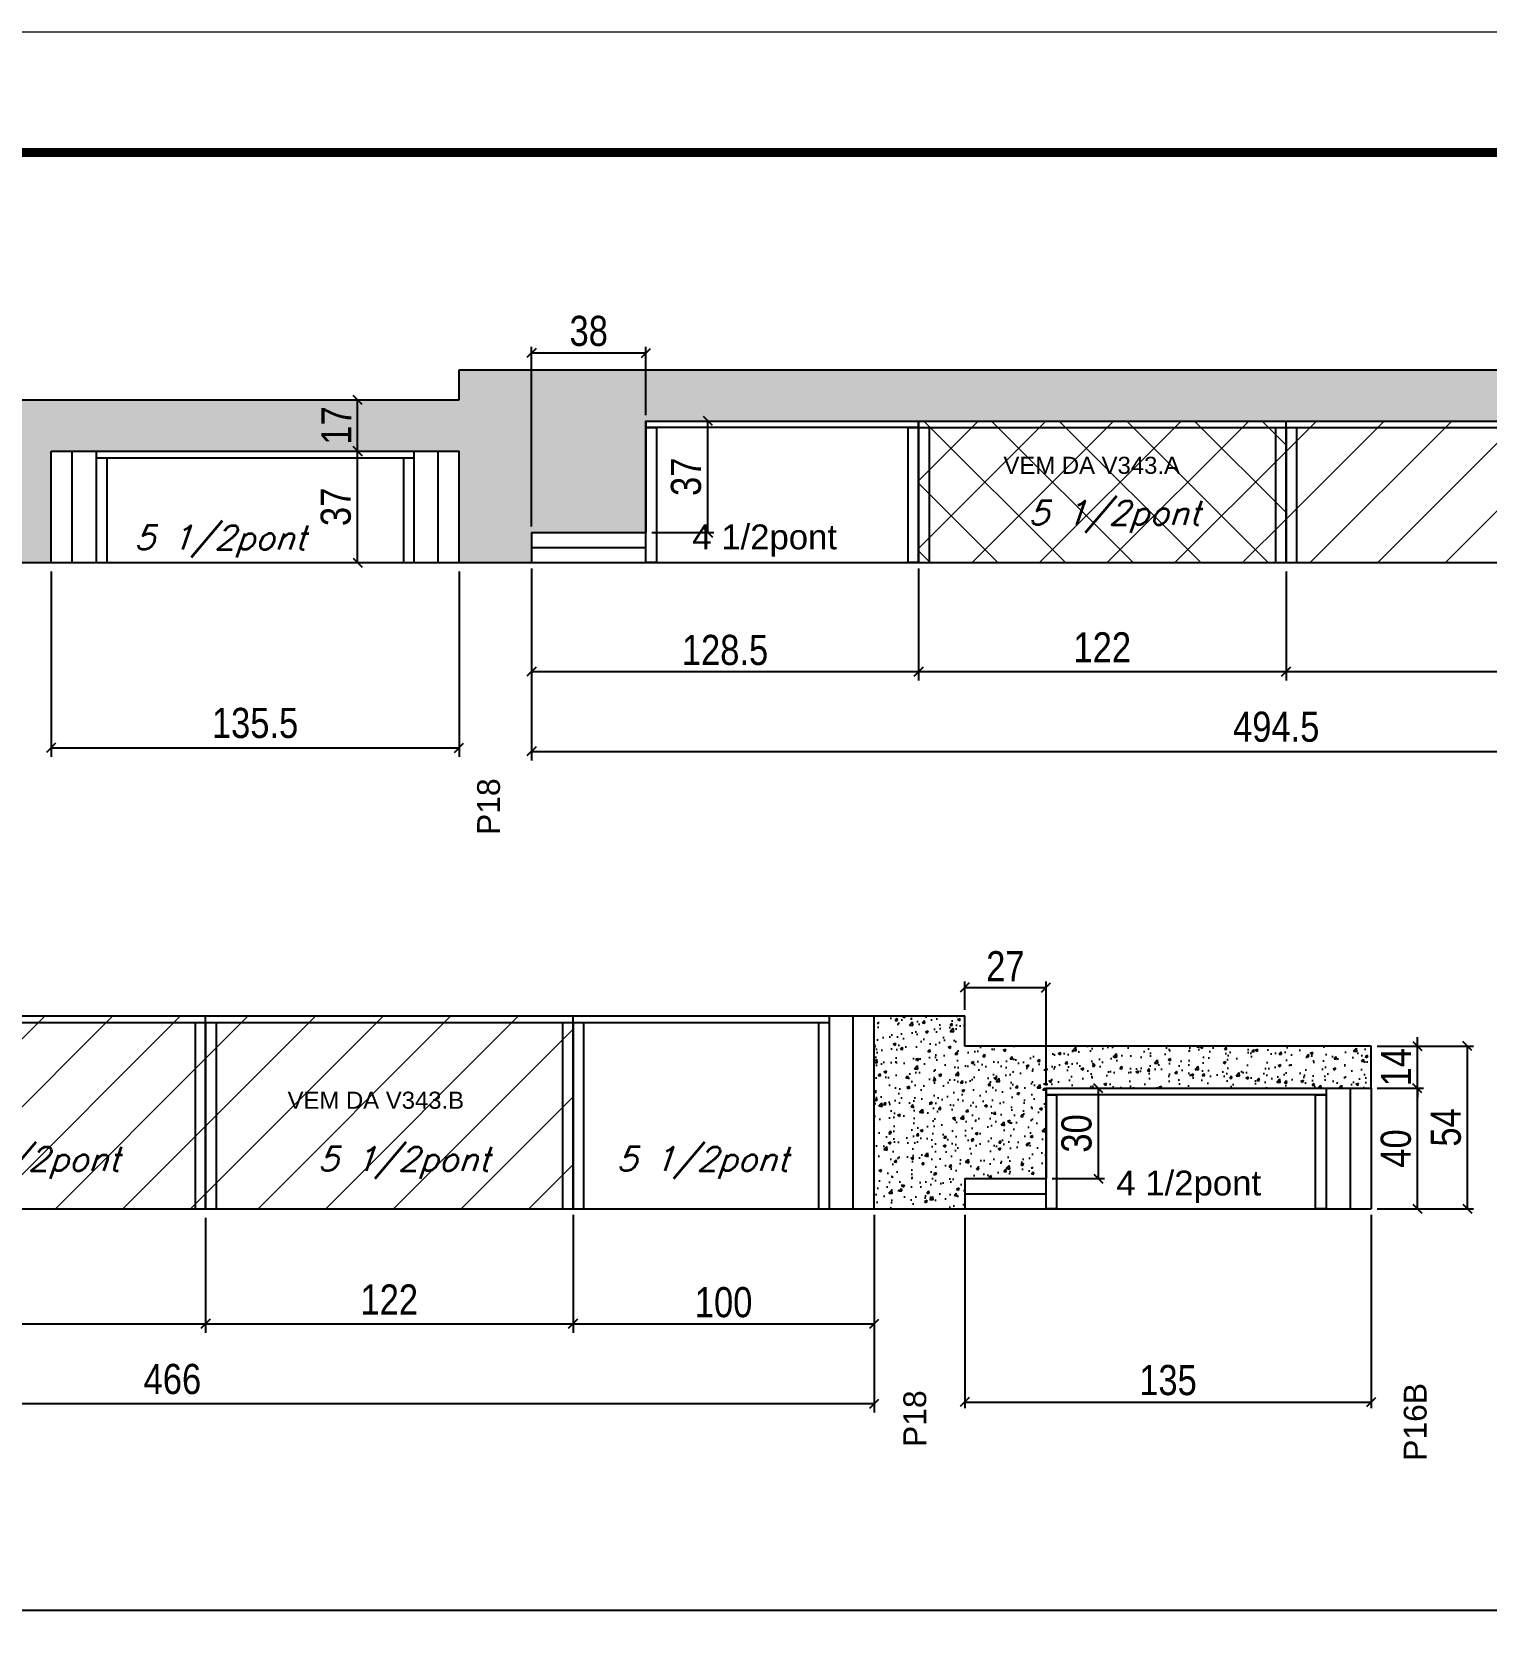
# Model space of a CAD drawing. Extents: x -3394 to 16474, y -5031 to 14397.
# Drawn here: x 6477 to 6960, y 2376 to 2911 of the extents above; entities that cross this region are included whole.
import ezdxf

# ---------------------------------------------------------------- set-up
doc = ezdxf.new("R2010")
doc.units = 0
doc.linetypes.add('DASHED', pattern=[0.75, 0.5, -0.25])
doc.layers.get('0').update_dxf_attribs({"linetype": 'CONTINUOUS'})
doc.layers.get('Defpoints').update_dxf_attribs({"linetype": 'CONTINUOUS'})
for name, color, linetype in [('COTA', 241, 'CONTINUOUS'), ('NOMENCLATURA', 7, 'CONTINUOUS'), ('Painéis', 200, 'CONTINUOUS'), ('PONTALETE', 7, 'CONTINUOUS'), ('SARR_2.2x7', 40, 'CONTINUOUS'), ('SARR_3.5x7', 81, 'CONTINUOUS'), ('SARR_EDITAR', 141, 'CONTINUOUS'), ('texto', 7, 'CONTINUOUS')]:
    doc.layers.add(name, color=color, linetype=linetype)
for name, color, linetype, lineweight in [('Folhas', 255, 'CONTINUOUS', 9), ('Hachura', 251, 'CONTINUOUS', 9), ('REAPROVEITAMENTO', 251, 'CONTINUOUS', 9), ('SARRAFO DE PRESSAO', 251, 'DASHED', 9)]:
    doc.layers.add(name, color=color, linetype=linetype, lineweight=lineweight)
doc.styles.add('ARIAL', font='arial.ttf')
doc.styles.add('COTA TECNICA', font='techl___.ttf', dxfattribs={"height": 10})
doc.styles.add('ROMANS', font='romans.shx')
doc.dimstyles.new('PAINEL', dxfattribs={"dimtxt": 10, "dimasz": 3, "dimexe": 3, "dimexo": 3, "dimgap": 3, "dimtad": 1, "dimdec": 1, "dimzin": 12, "dimdsep": 46, "dimtxsty": 'COTA TECNICA', "dimblk1": 'OBLIQUE', "dimblk2": 'OBLIQUE', "dimsah": 1, "dimcen": 0.9, "dimclrd": 4, "dimclre": 4, "dimclrt": 240, "dimadec": 1, "dimazin": 3, "dimtfac": 1, "dimtdec": 1, "dimtmove": 0, "dimatfit": 3, "dimfxl": 1, "dimtolj": 1, "dimtzin": 12, "dimarcsym": 0})
pattern_1 = [(50, (1585, 0), (9.109233, -0.796954), [0.9525, -10.4775]), (355, (1585, 0), (-1.762171, 9.552842), [0.762, -8.382029]), (100.45144, (1585.759, -0.066), (7.347062, 8.755888), [0.8095, -8.904512]), (46.1842, (1585, 2.54), (13.553952, -2.102116), [1.42875, -15.71625]), (96.63556, (1586.13, 2.365), (11.870207, 12.371306), [1.21425, -13.35678]), (351.18415, (1585, 2.54), (11.870207, 12.371306), [1.142998, -12.572987]), (21, (1586.27, 1.905), (7.58072, -5.11326), [0.9525, -10.4775]), (326, (1586.27, 1.905), (3.090101, 9.209398), [0.762, -8.382]), (71.45144, (1586.902, 1.479), (10.670821, 4.096138), [0.8095, -8.904497]), (37.5, (1585, 0), (0.1544302, 4.227752), [0, -8.2804, 0, -8.509, 0, -8.41375]), (7.5, (1585, 0), (3.340983, 5.0090287), [0, -4.8514, 0, -8.0899, 0, -3.20675]), (327.5, (1582.168, 0), (6.7795298, -0.2864372), [0, -3.175, 0, -9.906, 0, -13.1445]), (317.5, (1580.898, 0), (7.406459, 1.2713246), [0, -4.1275, 0, -6.5786, 0, -9.3345])]
pattern_2 = [(45, (1585, 0), (-11.22532, 11.22532), [])]

# ---------------------------------------------------------------- blocks, each defined once
blk = doc.blocks.new('9999999999')
at = {"layer": 'Folhas'}
blk.add_lwpolyline([(98138.98, 34190.21), (99623.98, 34190.21), (99623.98, 35240.21), (98138.98, 35240.21)], close=True, dxfattribs=at)
at = {"layer": 'Folhas', "color": 30, "const_width": 3}
blk.add_lwpolyline([(98213.98, 34230.21), (99583.98, 34230.21), (99583.98, 35200.21), (98213.98, 35200.21)], close=True, dxfattribs=at)
blk = doc.blocks.new('_Oblique')
at = {"color": 0, "linetype": 'ByBlock', "lineweight": -2}
blk.add_line((-0.5, -0.5), (0.5, 0.5), dxfattribs=at)
blk = doc.blocks.new('*D895')
at = {"layer": 'COTA', "color": 4, "linetype": 'ByBlock', "lineweight": -2, "transparency": 16777216}
for p, q in [((6483.49, 2731.7), (6483.49, 2670.2)), ((6618.99, 2731.7), (6618.99, 2670.2)), ((6483.49, 2673.2), (6618.99, 2673.2))]:
    blk.add_line(p, q, dxfattribs=at)
at = {"layer": 'Defpoints', "color": 0, "linetype": 'ByBlock', "transparency": 16777216}
for p in [(6483.49, 2734.7), (6618.99, 2734.7), (6618.99, 2673.2)]:
    blk.add_point(p, dxfattribs=at)
at = {"layer": 'COTA', "color": 4, "linetype": 'ByBlock', "lineweight": -2, "transparency": 16777216, "xscale": 3, "yscale": 3, "zscale": 3, "rotation": 180}
blk.add_blockref('_Oblique', (6483.49, 2673.2), dxfattribs=at)
at = {"layer": 'COTA', "color": 4, "linetype": 'ByBlock', "lineweight": -2, "transparency": 16777216, "xscale": 3, "yscale": 3, "zscale": 3}
blk.add_blockref('_Oblique', (6618.99, 2673.2), dxfattribs=at)
at = {"layer": 'COTA', "color": 240, "linetype": 'ByBlock', "transparency": 16777216, "insert": (6551.24, 2681.41), "char_height": 10, "attachment_point": 5, "style": 'COTA TECNICA'}
blk.add_mtext('\\A1;135.5', dxfattribs=at)
blk = doc.blocks.new('*D896')
at = {"layer": 'COTA', "color": 4, "linetype": 'Continuous', "lineweight": -2, "transparency": 16777216}
for p, q in [((6643.02, 2732.7), (6643.02, 2696.51)), ((6771.52, 2732.7), (6771.52, 2696.51)), ((6643.02, 2698.51), (6771.52, 2698.51))]:
    blk.add_line(p, q, dxfattribs=at)
at = {"layer": 'Defpoints', "color": 0, "linetype": 'Continuous', "transparency": 16777216}
for p in [(6643.02, 2734.7), (6771.52, 2734.7), (6771.52, 2698.51)]:
    blk.add_point(p, dxfattribs=at)
at = {"layer": 'COTA', "color": 4, "linetype": 'Continuous', "lineweight": -2, "transparency": 16777216, "xscale": 3, "yscale": 3, "zscale": 3, "rotation": 180}
blk.add_blockref('_Oblique', (6643.02, 2698.51), dxfattribs=at)
at = {"layer": 'COTA', "color": 4, "linetype": 'Continuous', "lineweight": -2, "transparency": 16777216, "xscale": 3, "yscale": 3, "zscale": 3}
blk.add_blockref('_Oblique', (6771.52, 2698.51), dxfattribs=at)
at = {"layer": 'COTA', "color": 240, "linetype": 'Continuous', "transparency": 16777216, "insert": (6707.27, 2705.64), "char_height": 10, "attachment_point": 5, "style": 'COTA TECNICA'}
blk.add_mtext('\\A1;128.5', dxfattribs=at)
blk = doc.blocks.new('*D897')
at = {"layer": 'COTA', "color": 4, "linetype": 'Continuous', "lineweight": -2, "transparency": 16777216}
for p, q in [((6683.02, 2781.7), (6703.58, 2781.7)), ((6701.58, 2744.7), (6701.58, 2781.7)), ((6683.02, 2744.7), (6703.58, 2744.7))]:
    blk.add_line(p, q, dxfattribs=at)
at = {"layer": 'Defpoints', "color": 0, "linetype": 'Continuous', "transparency": 16777216}
for p in [(6681.02, 2781.7), (6701.58, 2781.7), (6681.02, 2744.7)]:
    blk.add_point(p, dxfattribs=at)
at = {"layer": 'COTA', "color": 4, "linetype": 'Continuous', "lineweight": -2, "transparency": 16777216, "xscale": 3, "yscale": 3, "zscale": 3}
for p, rotation in [((6701.58, 2781.7), 90), ((6701.58, 2744.7), 270)]:
    blk.add_blockref('_Oblique', p, dxfattribs=dict(at, rotation=rotation))
at = {"layer": 'COTA', "color": 240, "linetype": 'Continuous', "transparency": 16777216, "insert": (6694.36, 2763.2), "char_height": 10, "attachment_point": 5, "rotation": 90, "style": 'COTA TECNICA'}
blk.add_mtext('\\A1;37', dxfattribs=at)
blk = doc.blocks.new('*D898')
at = {"layer": 'COTA', "color": 4, "linetype": 'ByBlock', "lineweight": -2, "transparency": 16777216}
for p, q in [((6643.02, 2746.7), (6643.02, 2806.32)), ((6681.02, 2783.7), (6681.02, 2806.32)), ((6643.02, 2804.32), (6681.02, 2804.32))]:
    blk.add_line(p, q, dxfattribs=at)
at = {"layer": 'Defpoints', "color": 0, "linetype": 'ByBlock', "transparency": 16777216}
for p in [(6681.02, 2804.32), (6681.02, 2781.7), (6643.02, 2744.7)]:
    blk.add_point(p, dxfattribs=at)
at = {"layer": 'COTA', "color": 4, "linetype": 'ByBlock', "lineweight": -2, "transparency": 16777216, "xscale": 3, "yscale": 3, "zscale": 3, "rotation": 180}
blk.add_blockref('_Oblique', (6643.02, 2804.32), dxfattribs=at)
at = {"layer": 'COTA', "color": 4, "linetype": 'ByBlock', "lineweight": -2, "transparency": 16777216, "xscale": 3, "yscale": 3, "zscale": 3}
blk.add_blockref('_Oblique', (6681.02, 2804.32), dxfattribs=at)
at = {"layer": 'COTA', "color": 240, "linetype": 'ByBlock', "transparency": 16777216, "insert": (6662.02, 2811.56), "char_height": 10, "attachment_point": 5, "style": 'COTA TECNICA'}
blk.add_mtext('\\A1;38', dxfattribs=at)
blk = doc.blocks.new('*D901')
at = {"layer": 'COTA', "color": 4, "linetype": 'ByBlock', "lineweight": -2, "transparency": 16777216}
for p, q in [((6771.52, 2731.7), (6771.52, 2695.51)), ((6893.52, 2731.7), (6893.52, 2695.51)), ((6771.52, 2698.51), (6893.52, 2698.51))]:
    blk.add_line(p, q, dxfattribs=at)
at = {"layer": 'Defpoints', "color": 0, "linetype": 'ByBlock', "transparency": 16777216}
for p in [(6771.52, 2734.7), (6893.52, 2734.7), (6893.52, 2698.51)]:
    blk.add_point(p, dxfattribs=at)
at = {"layer": 'COTA', "color": 4, "linetype": 'ByBlock', "lineweight": -2, "transparency": 16777216, "xscale": 3, "yscale": 3, "zscale": 3, "rotation": 180}
blk.add_blockref('_Oblique', (6771.52, 2698.51), dxfattribs=at)
at = {"layer": 'COTA', "color": 4, "linetype": 'ByBlock', "lineweight": -2, "transparency": 16777216, "xscale": 3, "yscale": 3, "zscale": 3}
blk.add_blockref('_Oblique', (6893.52, 2698.51), dxfattribs=at)
at = {"layer": 'COTA', "color": 240, "linetype": 'ByBlock', "transparency": 16777216, "insert": (6832.52, 2706.57), "char_height": 10, "attachment_point": 5, "style": 'COTA TECNICA'}
blk.add_mtext('\\A1;122', dxfattribs=at)
blk = doc.blocks.new('*D902')
at = {"layer": 'COTA', "color": 4, "linetype": 'ByBlock', "lineweight": -2, "transparency": 16777216}
for p, q in [((6893.52, 2731.7), (6893.52, 2695.51)), ((7137.52, 2731.7), (7137.52, 2695.51)), ((6893.52, 2698.51), (7137.52, 2698.51))]:
    blk.add_line(p, q, dxfattribs=at)
at = {"layer": 'Defpoints', "color": 0, "linetype": 'ByBlock', "transparency": 16777216}
for p in [(6893.52, 2734.7), (7137.52, 2734.7), (7137.52, 2698.51)]:
    blk.add_point(p, dxfattribs=at)
at = {"layer": 'COTA', "color": 4, "linetype": 'ByBlock', "lineweight": -2, "transparency": 16777216, "xscale": 3, "yscale": 3, "zscale": 3, "rotation": 180}
blk.add_blockref('_Oblique', (6893.52, 2698.51), dxfattribs=at)
at = {"layer": 'COTA', "color": 4, "linetype": 'ByBlock', "lineweight": -2, "transparency": 16777216, "xscale": 3, "yscale": 3, "zscale": 3}
blk.add_blockref('_Oblique', (7137.52, 2698.51), dxfattribs=at)
at = {"layer": 'COTA', "color": 240, "linetype": 'ByBlock', "transparency": 16777216, "insert": (7015.52, 2706.58), "char_height": 10, "attachment_point": 5, "style": 'COTA TECNICA'}
blk.add_mtext('\\A1;244', dxfattribs=at)
blk = doc.blocks.new('*D903')
at = {"layer": 'COTA', "color": 4, "linetype": 'ByBlock', "lineweight": -2, "transparency": 16777216}
for p, q in [((6643.02, 2731.7), (6643.02, 2669.01)), ((7137.52, 2731.7), (7137.52, 2669.01)), ((6643.02, 2672.01), (7137.52, 2672.01))]:
    blk.add_line(p, q, dxfattribs=at)
at = {"layer": 'Defpoints', "color": 0, "linetype": 'ByBlock', "transparency": 16777216}
for p in [(6643.02, 2734.7), (7137.52, 2734.7), (7137.52, 2672.01)]:
    blk.add_point(p, dxfattribs=at)
at = {"layer": 'COTA', "color": 4, "linetype": 'ByBlock', "lineweight": -2, "transparency": 16777216, "xscale": 3, "yscale": 3, "zscale": 3, "rotation": 180}
blk.add_blockref('_Oblique', (6643.02, 2672.01), dxfattribs=at)
at = {"layer": 'COTA', "color": 4, "linetype": 'ByBlock', "lineweight": -2, "transparency": 16777216, "xscale": 3, "yscale": 3, "zscale": 3}
blk.add_blockref('_Oblique', (7137.52, 2672.01), dxfattribs=at)
at = {"layer": 'COTA', "color": 240, "linetype": 'ByBlock', "transparency": 16777216, "insert": (6890.27, 2680.15), "char_height": 10, "attachment_point": 5, "style": 'COTA TECNICA'}
blk.add_mtext('\\A1;494.5', dxfattribs=at)
blk = doc.blocks.new('*D904')
at = {"layer": 'COTA', "color": 4, "linetype": 'ByBlock', "lineweight": -2, "transparency": 16777216}
for p, q in [((6290.8, 2517.17), (6290.8, 2478.99)), ((6534.8, 2517.17), (6534.8, 2478.99)), ((6290.8, 2481.99), (6534.8, 2481.99))]:
    blk.add_line(p, q, dxfattribs=at)
at = {"layer": 'Defpoints', "color": 0, "linetype": 'ByBlock', "transparency": 16777216}
for p in [(6290.8, 2520.17), (6534.8, 2520.17), (6534.8, 2481.99)]:
    blk.add_point(p, dxfattribs=at)
at = {"layer": 'COTA', "color": 4, "linetype": 'ByBlock', "lineweight": -2, "transparency": 16777216, "xscale": 3, "yscale": 3, "zscale": 3, "rotation": 180}
blk.add_blockref('_Oblique', (6290.8, 2481.99), dxfattribs=at)
at = {"layer": 'COTA', "color": 4, "linetype": 'ByBlock', "lineweight": -2, "transparency": 16777216, "xscale": 3, "yscale": 3, "zscale": 3}
blk.add_blockref('_Oblique', (6534.8, 2481.99), dxfattribs=at)
at = {"layer": 'COTA', "color": 240, "linetype": 'ByBlock', "transparency": 16777216, "insert": (6412.8, 2490.06), "char_height": 10, "attachment_point": 5, "style": 'COTA TECNICA'}
blk.add_mtext('\\A1;244', dxfattribs=at)
blk = doc.blocks.new('*D905')
at = {"layer": 'COTA', "color": 4, "linetype": 'ByBlock', "lineweight": -2, "transparency": 16777216}
for p, q in [((6534.8, 2517.17), (6534.8, 2478.99)), ((6656.8, 2517.17), (6656.8, 2478.99)), ((6534.8, 2481.99), (6656.8, 2481.99))]:
    blk.add_line(p, q, dxfattribs=at)
at = {"layer": 'Defpoints', "color": 0, "linetype": 'ByBlock', "transparency": 16777216}
for p in [(6534.8, 2520.17), (6656.8, 2520.17), (6656.8, 2481.99)]:
    blk.add_point(p, dxfattribs=at)
at = {"layer": 'COTA', "color": 4, "linetype": 'ByBlock', "lineweight": -2, "transparency": 16777216, "xscale": 3, "yscale": 3, "zscale": 3, "rotation": 180}
blk.add_blockref('_Oblique', (6534.8, 2481.99), dxfattribs=at)
at = {"layer": 'COTA', "color": 4, "linetype": 'ByBlock', "lineweight": -2, "transparency": 16777216, "xscale": 3, "yscale": 3, "zscale": 3}
blk.add_blockref('_Oblique', (6656.8, 2481.99), dxfattribs=at)
at = {"layer": 'COTA', "color": 240, "linetype": 'ByBlock', "transparency": 16777216, "insert": (6595.8, 2490.05), "char_height": 10, "attachment_point": 5, "style": 'COTA TECNICA'}
blk.add_mtext('\\A1;122', dxfattribs=at)
blk = doc.blocks.new('*D906')
at = {"layer": 'COTA', "color": 4, "linetype": 'ByBlock', "lineweight": -2, "transparency": 16777216}
for p, q in [((6290.8, 2517.17), (6290.8, 2452.49)), ((6756.8, 2517.17), (6756.8, 2452.49)), ((6290.8, 2455.49), (6756.8, 2455.49))]:
    blk.add_line(p, q, dxfattribs=at)
at = {"layer": 'Defpoints', "color": 0, "linetype": 'ByBlock', "transparency": 16777216}
for p in [(6290.8, 2520.17), (6756.8, 2520.17), (6756.8, 2455.49)]:
    blk.add_point(p, dxfattribs=at)
at = {"layer": 'COTA', "color": 4, "linetype": 'ByBlock', "lineweight": -2, "transparency": 16777216, "xscale": 3, "yscale": 3, "zscale": 3, "rotation": 180}
blk.add_blockref('_Oblique', (6290.8, 2455.49), dxfattribs=at)
at = {"layer": 'COTA', "color": 4, "linetype": 'ByBlock', "lineweight": -2, "transparency": 16777216, "xscale": 3, "yscale": 3, "zscale": 3}
blk.add_blockref('_Oblique', (6756.8, 2455.49), dxfattribs=at)
at = {"layer": 'COTA', "color": 240, "linetype": 'ByBlock', "transparency": 16777216, "insert": (6523.8, 2463.59), "char_height": 10, "attachment_point": 5, "style": 'COTA TECNICA'}
blk.add_mtext('\\A1;466', dxfattribs=at)
blk = doc.blocks.new('*D907')
at = {"layer": 'COTA', "color": 4, "linetype": 'Continuous', "lineweight": -2, "transparency": 16777216}
for p, q in [((6786.84, 2518.17), (6786.84, 2454.01)), ((6921.84, 2518.17), (6921.84, 2454.01)), ((6786.84, 2456.01), (6921.84, 2456.01))]:
    blk.add_line(p, q, dxfattribs=at)
at = {"layer": 'Defpoints', "color": 0, "linetype": 'Continuous', "transparency": 16777216}
for p in [(6786.84, 2520.17), (6921.84, 2520.17), (6921.84, 2456.01)]:
    blk.add_point(p, dxfattribs=at)
at = {"layer": 'COTA', "color": 4, "linetype": 'Continuous', "lineweight": -2, "transparency": 16777216, "xscale": 3, "yscale": 3, "zscale": 3, "rotation": 180}
blk.add_blockref('_Oblique', (6786.84, 2456.01), dxfattribs=at)
at = {"layer": 'COTA', "color": 4, "linetype": 'Continuous', "lineweight": -2, "transparency": 16777216, "xscale": 3, "yscale": 3, "zscale": 3}
blk.add_blockref('_Oblique', (6921.84, 2456.01), dxfattribs=at)
at = {"layer": 'COTA', "color": 240, "linetype": 'Continuous', "transparency": 16777216, "insert": (6854.34, 2463.23), "char_height": 10, "attachment_point": 5, "style": 'COTA TECNICA'}
blk.add_mtext('\\A1;135', dxfattribs=at)
blk = doc.blocks.new('*D908')
at = {"layer": 'COTA', "color": 4, "linetype": 'Continuous', "lineweight": -2, "transparency": 16777216}
for p, q in [((6923.84, 2560.17), (6939.13, 2560.17)), ((6937.13, 2520.17), (6937.13, 2560.17)), ((6923.84, 2520.17), (6939.13, 2520.17))]:
    blk.add_line(p, q, dxfattribs=at)
at = {"layer": 'Defpoints', "color": 0, "linetype": 'Continuous', "transparency": 16777216}
for p in [(6921.84, 2560.17), (6937.13, 2560.17), (6921.84, 2520.17)]:
    blk.add_point(p, dxfattribs=at)
at = {"layer": 'COTA', "color": 4, "linetype": 'Continuous', "lineweight": -2, "transparency": 16777216, "xscale": 3, "yscale": 3, "zscale": 3}
for p, rotation in [((6937.13, 2560.17), 90), ((6937.13, 2520.17), 270)]:
    blk.add_blockref('_Oblique', p, dxfattribs=dict(at, rotation=rotation))
at = {"layer": 'COTA', "color": 240, "linetype": 'Continuous', "transparency": 16777216, "insert": (6930.03, 2540.17), "char_height": 10, "attachment_point": 5, "rotation": 90, "style": 'COTA TECNICA'}
blk.add_mtext('\\A1;40', dxfattribs=at)
blk = doc.blocks.new('*D909')
at = {"layer": 'COTA', "color": 4, "linetype": 'Continuous', "lineweight": -2, "transparency": 16777216}
for p, q in [((6937.13, 2574.17), (6937.13, 2577.17)), ((6923.84, 2574.17), (6939.13, 2574.17)), ((6937.13, 2560.17), (6937.13, 2574.17)), ((6923.84, 2560.17), (6939.13, 2560.17)), ((6937.13, 2560.17), (6937.13, 2557.17))]:
    blk.add_line(p, q, dxfattribs=at)
at = {"layer": 'Defpoints', "color": 0, "linetype": 'Continuous', "transparency": 16777216}
for p in [(6921.84, 2574.17), (6937.13, 2574.17), (6921.84, 2560.17)]:
    blk.add_point(p, dxfattribs=at)
at = {"layer": 'COTA', "color": 4, "linetype": 'Continuous', "lineweight": -2, "transparency": 16777216, "xscale": 3, "yscale": 3, "zscale": 3}
for p, rotation in [((6937.13, 2574.17), 270), ((6937.13, 2560.17), 90)]:
    blk.add_blockref('_Oblique', p, dxfattribs=dict(at, rotation=rotation))
at = {"layer": 'COTA', "color": 240, "linetype": 'Continuous', "transparency": 16777216, "insert": (6930.06, 2567.17), "char_height": 10, "attachment_point": 5, "rotation": 90, "style": 'COTA TECNICA'}
blk.add_mtext('\\A1;14', dxfattribs=at)
blk = doc.blocks.new('*D910')
at = {"layer": 'COTA', "color": 4, "linetype": 'Continuous', "lineweight": -2, "transparency": 16777216}
for p, q in [((6923.84, 2574.17), (6955.73, 2574.17)), ((6953.73, 2520.17), (6953.73, 2574.17)), ((6923.84, 2520.17), (6955.73, 2520.17))]:
    blk.add_line(p, q, dxfattribs=at)
at = {"layer": 'Defpoints', "color": 0, "linetype": 'Continuous', "transparency": 16777216}
for p in [(6921.84, 2574.17), (6953.73, 2574.17), (6921.84, 2520.17)]:
    blk.add_point(p, dxfattribs=at)
at = {"layer": 'COTA', "color": 4, "linetype": 'Continuous', "lineweight": -2, "transparency": 16777216, "xscale": 3, "yscale": 3, "zscale": 3}
for p, rotation in [((6953.73, 2574.17), 90), ((6953.73, 2520.17), 270)]:
    blk.add_blockref('_Oblique', p, dxfattribs=dict(at, rotation=rotation))
at = {"layer": 'COTA', "color": 240, "linetype": 'Continuous', "transparency": 16777216, "insert": (6946.62, 2547.17), "char_height": 10, "attachment_point": 5, "rotation": 90, "style": 'COTA TECNICA'}
blk.add_mtext('\\A1;54', dxfattribs=at)
blk = doc.blocks.new('*D911')
at = {"layer": 'COTA', "color": 4, "linetype": 'Continuous', "lineweight": -2, "transparency": 16777216}
for p, q in [((6815.84, 2560.17), (6833.23, 2560.17)), ((6831.23, 2530.17), (6831.23, 2560.17)), ((6815.84, 2530.17), (6833.23, 2530.17))]:
    blk.add_line(p, q, dxfattribs=at)
at = {"layer": 'Defpoints', "color": 0, "linetype": 'Continuous', "transparency": 16777216}
for p in [(6813.84, 2560.17), (6831.23, 2560.17), (6813.84, 2530.17)]:
    blk.add_point(p, dxfattribs=at)
at = {"layer": 'COTA', "color": 4, "linetype": 'Continuous', "lineweight": -2, "transparency": 16777216, "xscale": 3, "yscale": 3, "zscale": 3}
for p, rotation in [((6831.23, 2560.17), 90), ((6831.23, 2530.17), 270)]:
    blk.add_blockref('_Oblique', p, dxfattribs=dict(at, rotation=rotation))
at = {"layer": 'COTA', "color": 240, "linetype": 'Continuous', "transparency": 16777216, "insert": (6824.01, 2545.17), "char_height": 10, "attachment_point": 5, "rotation": 90, "style": 'COTA TECNICA'}
blk.add_mtext('\\A1;30', dxfattribs=at)
blk = doc.blocks.new('*D913')
at = {"layer": 'COTA', "color": 4, "linetype": 'Continuous', "lineweight": -2, "transparency": 16777216}
for p, q in [((6786.84, 2586.17), (6786.84, 2595.63)), ((6786.84, 2593.63), (6813.84, 2593.63)), ((6813.84, 2561.07), (6813.84, 2595.63))]:
    blk.add_line(p, q, dxfattribs=at)
at = {"layer": 'Defpoints', "color": 0, "linetype": 'Continuous', "transparency": 16777216}
for p in [(6813.84, 2593.63), (6786.84, 2584.17), (6813.84, 2559.07)]:
    blk.add_point(p, dxfattribs=at)
at = {"layer": 'COTA', "color": 4, "linetype": 'Continuous', "lineweight": -2, "transparency": 16777216, "xscale": 3, "yscale": 3, "zscale": 3, "rotation": 180}
blk.add_blockref('_Oblique', (6786.84, 2593.63), dxfattribs=at)
at = {"layer": 'COTA', "color": 4, "linetype": 'Continuous', "lineweight": -2, "transparency": 16777216, "xscale": 3, "yscale": 3, "zscale": 3}
blk.add_blockref('_Oblique', (6813.84, 2593.63), dxfattribs=at)
at = {"layer": 'COTA', "color": 240, "linetype": 'Continuous', "transparency": 16777216, "insert": (6800.34, 2600.7), "char_height": 10, "attachment_point": 5, "style": 'COTA TECNICA'}
blk.add_mtext('\\A1;27', dxfattribs=at)
blk = doc.blocks.new('*D919')
at = {"layer": 'COTA', "color": 4, "linetype": 'Continuous', "lineweight": -2, "transparency": 16777216}
for p, q in [((6568.06, 2771.7), (6587.29, 2771.7)), ((6585.29, 2734.7), (6585.29, 2771.7)), ((6568.06, 2734.7), (6587.29, 2734.7))]:
    blk.add_line(p, q, dxfattribs=at)
at = {"layer": 'Defpoints', "color": 0, "linetype": 'Continuous', "transparency": 16777216}
for p in [(6566.06, 2771.7), (6585.29, 2771.7), (6566.06, 2734.7)]:
    blk.add_point(p, dxfattribs=at)
at = {"layer": 'COTA', "color": 4, "linetype": 'Continuous', "lineweight": -2, "transparency": 16777216, "xscale": 3, "yscale": 3, "zscale": 3}
for p, rotation in [((6585.29, 2771.7), 90), ((6585.29, 2734.7), 270)]:
    blk.add_blockref('_Oblique', p, dxfattribs=dict(at, rotation=rotation))
at = {"layer": 'COTA', "color": 240, "linetype": 'Continuous', "transparency": 16777216, "insert": (6578.08, 2753.2), "char_height": 10, "attachment_point": 5, "rotation": 90, "style": 'COTA TECNICA'}
blk.add_mtext('\\A1;37', dxfattribs=at)
blk = doc.blocks.new('*D920')
at = {"layer": 'COTA', "color": 4, "linetype": 'Continuous', "lineweight": -2, "transparency": 16777216}
for p, q in [((6585.29, 2771.7), (6585.29, 2788.7)), ((6568.06, 2771.7), (6587.29, 2771.7))]:
    blk.add_line(p, q, dxfattribs=at)
at = {"layer": 'Defpoints', "color": 0, "linetype": 'Continuous', "transparency": 16777216}
for p in [(6585.29, 2788.7), (6585.29, 2788.7), (6566.06, 2771.7)]:
    blk.add_point(p, dxfattribs=at)
at = {"layer": 'COTA', "color": 4, "linetype": 'Continuous', "lineweight": -2, "transparency": 16777216, "xscale": 3, "yscale": 3, "zscale": 3}
for p, rotation in [((6585.29, 2788.7), 90), ((6585.29, 2771.7), 270)]:
    blk.add_blockref('_Oblique', p, dxfattribs=dict(at, rotation=rotation))
at = {"layer": 'COTA', "color": 240, "linetype": 'Continuous', "transparency": 16777216, "insert": (6578.22, 2780.2), "char_height": 10, "attachment_point": 5, "rotation": 90, "style": 'COTA TECNICA'}
blk.add_mtext('\\A1;17', dxfattribs=at)
blk = doc.blocks.new('*D921')
at = {"layer": 'COTA', "color": 4, "linetype": 'Continuous', "lineweight": -2, "transparency": 16777216}
for p, q in [((6656.8, 2518.17), (6656.8, 2479.99)), ((6756.8, 2518.17), (6756.8, 2479.99)), ((6656.8, 2481.99), (6756.8, 2481.99))]:
    blk.add_line(p, q, dxfattribs=at)
at = {"layer": 'Defpoints', "color": 0, "linetype": 'Continuous', "transparency": 16777216}
for p in [(6656.8, 2520.17), (6756.8, 2520.17), (6756.8, 2481.99)]:
    blk.add_point(p, dxfattribs=at)
at = {"layer": 'COTA', "color": 4, "linetype": 'Continuous', "lineweight": -2, "transparency": 16777216, "xscale": 3, "yscale": 3, "zscale": 3, "rotation": 180}
blk.add_blockref('_Oblique', (6656.8, 2481.99), dxfattribs=at)
at = {"layer": 'COTA', "color": 4, "linetype": 'Continuous', "lineweight": -2, "transparency": 16777216, "xscale": 3, "yscale": 3, "zscale": 3}
blk.add_blockref('_Oblique', (6756.8, 2481.99), dxfattribs=at)
at = {"layer": 'COTA', "color": 240, "linetype": 'Continuous', "transparency": 16777216, "insert": (6706.8, 2489.09), "char_height": 10, "attachment_point": 5, "style": 'COTA TECNICA'}
blk.add_mtext('\\A1;100', dxfattribs=at)

msp = doc.modelspace()

# ---------------------------------------------------------------- hatches: boundary and pattern name
at = {"layer": 'COTA', "linetype": 'Continuous'}
h = msp.add_hatch(dxfattribs=at)
h.set_pattern_fill('AR-CONC', color=256, scale=0.05)
h.set_pattern_definition(pattern_1)
h.paths.add_polyline_path([(6681.02, 2781.7), (6771.52, 2781.7), (7137.52, 2781.7), (7137.52, 2798.7), (6618.99, 2798.7), (6618.99, 2788.7), (6451.43, 2788.7), (6451.43, 2776.7), (6294.43, 2776.7), (6294.43, 2759.7), (6451.43, 2759.7), (6451.43, 2734.7), (6483.49, 2734.7), (6483.49, 2771.7), (6618.99, 2771.7), (6618.99, 2734.7), (6643.02, 2734.7), (6643.02, 2744.7), (6681.02, 2744.7)])
h = msp.add_hatch(dxfattribs=at)
h.set_pattern_fill('AR-CONC', color=256, scale=0.05)
h.set_pattern_definition(pattern_1)
h.paths.add_polyline_path([(6786.84, 2530.17), (6813.84, 2530.17), (6813.84, 2560.17), (6921.84, 2560.17), (6921.84, 2574.17), (6786.84, 2574.17), (6786.84, 2584.17), (6756.8, 2584.17), (6756.8, 2520.17), (6786.84, 2520.17)])
at = {"layer": 'Hachura', "linetype": 'ByBlock'}
h = msp.add_hatch(dxfattribs=at)
h.set_pattern_fill('ANSI37', color=256, scale=5)
h.set_pattern_definition([(45, (1585, 0), (-11.22532, 11.22532), []), (135, (1585, 0), (-11.22532, -11.22532), [])])
h.paths.add_polyline_path([(6893.52, 2781.7), (6771.52, 2781.7), (6771.52, 2734.7), (6893.52, 2734.7)])
at = {"layer": 'REAPROVEITAMENTO', "linetype": 'Continuous'}
h = msp.add_hatch(dxfattribs=at)
h.set_pattern_fill('ANSI31', color=256, scale=5)
h.set_pattern_definition(pattern_2)
h.paths.add_polyline_path([(7137.52, 2734.7), (7137.52, 2781.7), (6893.52, 2781.7), (6893.52, 2734.7)])
h = msp.add_hatch(dxfattribs=at)
h.set_pattern_fill('ANSI31', color=256, scale=5)
h.set_pattern_definition(pattern_2)
h.paths.add_polyline_path([(6290.8, 2584.17), (6290.8, 2520.17), (6534.8, 2520.17), (6534.8, 2584.17)])
h = msp.add_hatch(dxfattribs=at)
h.set_pattern_fill('ANSI31', color=256, scale=5)
h.set_pattern_definition(pattern_2)
h.paths.add_polyline_path([(6534.8, 2584.17), (6534.8, 2520.17), (6656.8, 2520.17), (6656.8, 2584.17)])

# ---------------------------------------------------------------- linework, layer by layer
at = {"layer": 'COTA', "linetype": 'Continuous'}
for p, q in [((6618.99, 2798.7), (7137.52, 2798.7)), ((6618.99, 2788.7), (6618.99, 2798.7)), ((6451.43, 2788.7), (6618.99, 2788.7)), ((6451.43, 2734.7), (6483.49, 2734.7)), ((6618.99, 2734.7), (6643.02, 2734.7)), ((6756.8, 2584.17), (6786.84, 2584.17)), ((6921.84, 2560.17), (6921.84, 2574.17)), ((6756.8, 2520.17), (6786.84, 2520.17)), ((5932.21, 2386.89), (7302.21, 2386.89))]:
    msp.add_line(p, q, dxfattribs=at)
at = {"layer": 'COTA', "linetype": 'ByBlock'}
for p, q in [((6786.84, 2574.17), (6786.84, 2584.17)), ((6921.84, 2574.17), (6786.84, 2574.17))]:
    msp.add_line(p, q, dxfattribs=at)
at = {"layer": 'Painéis', "linetype": 'Continuous'}
for p, q in [((6681.02, 2781.7), (6771.52, 2781.7)), ((6681.02, 2781.7), (6681.02, 2744.7)), ((6771.52, 2781.7), (6771.52, 2734.7)), ((6643.02, 2744.7), (6681.02, 2744.7)), ((6643.02, 2744.7), (6643.02, 2734.7)), ((6643.02, 2734.7), (6771.52, 2734.7)), ((6813.84, 2560.17), (6921.84, 2560.17)), ((6813.84, 2560.17), (6813.84, 2530.17)), ((6921.84, 2560.17), (6921.84, 2520.17)), ((6786.84, 2530.17), (6813.84, 2530.17)), ((6786.84, 2530.17), (6786.84, 2520.17)), ((6786.84, 2520.17), (6921.84, 2520.17))]:
    msp.add_line(p, q, dxfattribs=at)
at = {"layer": 'Painéis', "linetype": 'ByBlock'}
for p, q in [((6771.52, 2781.7), (7137.52, 2781.7)), ((6771.52, 2734.7), (6771.52, 2781.7)), ((6893.52, 2734.7), (6893.52, 2781.7)), ((6483.49, 2771.7), (6618.99, 2771.7)), ((6483.49, 2734.7), (6483.49, 2771.7)), ((6618.99, 2734.7), (6618.99, 2771.7)), ((6483.49, 2734.7), (6618.99, 2734.7)), ((6771.52, 2734.7), (7137.52, 2734.7)), ((6290.8, 2584.17), (6756.8, 2584.17)), ((6534.8, 2520.17), (6534.8, 2584.17)), ((6656.8, 2520.17), (6656.8, 2584.17)), ((6756.8, 2520.17), (6756.8, 2584.17)), ((6290.8, 2520.17), (6756.8, 2520.17))]:
    msp.add_line(p, q, dxfattribs=at)
at = {"layer": 'SARR_2.2x7', "linetype": 'Continuous'}
for p, q in [((6771.52, 2779.5), (6893.52, 2779.5)), ((6893.52, 2779.5), (7122.52, 2779.5)), ((6490.49, 2734.7), (6490.49, 2771.7)), ((6498.49, 2769.5), (6603.99, 2769.5)), ((6611.99, 2734.7), (6611.99, 2771.7)), ((6305.8, 2581.97), (6534.8, 2581.97)), ((6534.8, 2581.97), (6656.8, 2581.97)), ((6656.8, 2581.97), (6741.8, 2581.97)), ((6749.8, 2520.17), (6749.8, 2584.17)), ((6914.84, 2560.17), (6914.84, 2520.17))]:
    msp.add_line(p, q, dxfattribs=at)
at = {"layer": 'SARR_2.2x7', "ltscale": 25}
for points in [[(6771.52, 2779.5), (6681.02, 2779.5), (6681.02, 2781.7), (6771.52, 2781.7)], [(6906.84, 2557.97), (6813.84, 2557.97), (6813.84, 2560.17), (6906.84, 2560.17)]]:
    msp.add_lwpolyline(points, close=True, dxfattribs=at)
at = {"layer": 'SARR_3.5x7'}
for p, q in [((6771.52, 2781.7), (6771.52, 2734.7)), ((6775.02, 2779.5), (6775.02, 2734.7)), ((6890.02, 2779.5), (6890.02, 2734.7)), ((6893.52, 2779.5), (6893.52, 2734.7)), ((6897.02, 2779.5), (6897.02, 2734.7)), ((6498.49, 2771.7), (6498.49, 2734.7)), ((6501.99, 2769.5), (6501.99, 2734.7)), ((6600.49, 2769.5), (6600.49, 2734.7)), ((6603.99, 2771.7), (6603.99, 2734.7)), ((6498.49, 2734.7), (6501.99, 2734.7)), ((6600.49, 2734.7), (6603.99, 2734.7)), ((6771.52, 2734.7), (6775.02, 2734.7)), ((6890.02, 2734.7), (6893.52, 2734.7)), ((6893.52, 2734.7), (6897.02, 2734.7)), ((6531.3, 2581.97), (6531.3, 2520.17)), ((6534.8, 2581.97), (6534.8, 2520.17)), ((6538.3, 2581.97), (6538.3, 2520.17)), ((6653.3, 2581.97), (6653.3, 2520.17)), ((6656.8, 2581.97), (6656.8, 2520.17)), ((6660.3, 2581.97), (6660.3, 2520.17)), ((6738.3, 2581.97), (6738.3, 2520.17)), ((6741.8, 2584.17), (6741.8, 2520.17)), ((6531.3, 2520.17), (6534.8, 2520.17)), ((6534.8, 2520.17), (6538.3, 2520.17)), ((6738.3, 2520.17), (6741.8, 2520.17))]:
    msp.add_line(p, q, dxfattribs=at)
for points in [[(6684.52, 2734.7), (6681.02, 2734.7), (6681.02, 2779.5), (6684.52, 2779.5)], [(6771.52, 2734.7), (6768.02, 2734.7), (6768.02, 2779.5), (6771.52, 2779.5)], [(6817.34, 2520.17), (6813.84, 2520.17), (6813.84, 2557.97), (6817.34, 2557.97)], [(6906.84, 2520.17), (6903.34, 2520.17), (6903.34, 2557.97), (6906.84, 2557.97)]]:
    msp.add_lwpolyline(points, close=True, dxfattribs=at)
at = {"layer": 'SARR_EDITAR', "ltscale": 25}
for p, q in [((6643.02, 2739.7), (6681.02, 2739.7)), ((6786.84, 2525.17), (6813.84, 2525.17))]:
    msp.add_line(p, q, dxfattribs=at)

# ---------------------------------------------------------------- block references
at = {"layer": 'SARRAFO DE PRESSAO', "color": 6, "linetype": 'ByBlock'}
msp.add_blockref('9999999999', (-92281.77, -32329.4), dxfattribs=at)

# ---------------------------------------------------------------- texts
at = {"layer": 'NOMENCLATURA', "linetype": 'Continuous', "style": 'ARIAL'}
for s, p in [('VEM DA V343.A', (6799.71, 2764.17)), ('VEM DA V343.B', (6562.04, 2553.37))]:
    msp.add_text(s, height=5.6753, dxfattribs=at).set_placement(p)
for s, p in [('P18', (6632.54, 2644.26)), ('P18', (6774.05, 2441.07)), ('P16B', (6940.19, 2436.49))]:
    msp.add_text(s, height=7.567, rotation=90, dxfattribs=at).set_placement(p)
at = {"layer": 'PONTALETE', "linetype": 'Continuous', "style": 'ARIAL'}
for p in [(6696.4, 2739.11), (6837.19, 2524.59)]:
    msp.add_text('4 1/2pont', height=8.25, dxfattribs=at).set_placement(p)
at = {"layer": 'texto', "color": 2, "char_height": 8, "attachment_point": 5, "style": 'ROMANS'}
for s, insert in [('{\\Q19;\\C256;5 1/2pont}', (6836.52, 2749.92)), ('{\\Q19;\\C256;5 1/2pont}', (6539.65, 2741.68)), ('{\\Q19;\\C256;8 1/2pont}', (6477.8, 2535.39)), ('{\\Q19;\\C256;5 1/2pont}', (6600.62, 2535.39)), ('{\\Q19;\\C256;5 1/2pont}', (6699.8, 2535.39))]:
    msp.add_mtext(s, dxfattribs=dict(at, insert=insert))

# ---------------------------------------------------------------- dimensions: what is measured, and where the dimension line sits
at = {"layer": 'COTA', "linetype": 'ByBlock'}
dim = msp.add_linear_dim(base=(6681.02, 2804.32), p1=(6643.02, 2744.7), p2=(6681.02, 2781.7), angle=180, dimstyle='PAINEL', override={"dimexe": 2, "dimexo": 2, "dimgap": 2, "dimadec": 8, "dimtix": 1, "dimatfit": 2, "dimldrblk": 'Oblique'}, dxfattribs=at)
dim.commit()
dim.dimension.update_dxf_attribs({"geometry": '*D898', "text_midpoint": (6662.02, 2811.56)})
at = {"layer": 'COTA', "linetype": 'Continuous'}
for base, p1, p2, override, picture, middle in [((6585.29, 2788.7), (6566.06, 2771.7), (6585.29, 2788.7), {"dimexe": 2, "dimexo": 2, "dimgap": 2, "dimadec": 8, "dimtix": 1, "dimtmove": 1, "dimatfit": 2, "dimldrblk": 'Oblique'}, '*D920', (6578.22, 2780.2)), ((6701.58, 2781.7), (6681.02, 2744.7), (6681.02, 2781.7), {"dimexe": 2, "dimexo": 2, "dimgap": 2, "dimadec": 8, "dimtix": 1, "dimatfit": 2, "dimldrblk": 'Oblique'}, '*D897', (6694.36, 2763.2)), ((6585.29, 2771.7), (6566.06, 2734.7), (6566.06, 2771.7), {"dimexe": 2, "dimexo": 2, "dimgap": 2, "dimadec": 8, "dimtix": 1, "dimatfit": 2, "dimldrblk": 'Oblique'}, '*D919', (6578.08, 2753.2)), ((6937.13, 2574.17), (6921.84, 2560.17), (6921.84, 2574.17), {"dimexe": 2, "dimexo": 2, "dimgap": 2, "dimadec": 8, "dimtix": 1, "dimatfit": 2, "dimldrblk": 'Oblique'}, '*D909', (6930.06, 2567.17)), ((6953.73, 2574.17), (6921.84, 2520.17), (6921.84, 2574.17), {"dimexe": 2, "dimexo": 2, "dimgap": 2, "dimadec": 8, "dimtix": 1, "dimatfit": 2, "dimldrblk": 'Oblique'}, '*D910', (6946.62, 2547.17)), ((6831.23, 2560.17), (6813.84, 2530.17), (6813.84, 2560.17), {"dimexe": 2, "dimexo": 2, "dimgap": 2, "dimadec": 8, "dimtix": 1, "dimatfit": 2, "dimldrblk": 'Oblique'}, '*D911', (6824.01, 2545.17)), ((6937.13, 2560.17), (6921.84, 2520.17), (6921.84, 2560.17), {"dimexe": 2, "dimexo": 2, "dimgap": 2, "dimadec": 8, "dimtix": 1, "dimatfit": 2, "dimldrblk": 'Oblique'}, '*D908', (6930.03, 2540.17))]:
    dim = msp.add_linear_dim(base=base, p1=p1, p2=p2, angle=90, dimstyle='PAINEL', override=override, dxfattribs=at)
    dim.commit()
    dim.dimension.update_dxf_attribs({"geometry": picture, "text_midpoint": middle})
at = {"layer": 'COTA', "linetype": 'ByBlock'}
for base, p1, p2, picture, middle in [((6618.99, 2673.2), (6483.49, 2734.7), (6618.99, 2734.7), '*D895', (6551.24, 2681.41)), ((7137.52, 2672.01), (6643.02, 2734.7), (7137.52, 2734.7), '*D903', (6890.27, 2680.15)), ((6893.52, 2698.51), (6771.52, 2734.7), (6893.52, 2734.7), '*D901', (6832.52, 2706.57)), ((6534.8, 2481.99), (6290.8, 2520.17), (6534.8, 2520.17), '*D904', (6412.8, 2490.06)), ((6756.8, 2455.49), (6290.8, 2520.17), (6756.8, 2520.17), '*D906', (6523.8, 2463.59))]:
    dim = msp.add_linear_dim(base=base, p1=p1, p2=p2, dimstyle='PAINEL', dxfattribs=at)
    dim.commit()
    dim.dimension.update_dxf_attribs({"geometry": picture, "text_midpoint": middle})
at = {"layer": 'COTA', "linetype": 'Continuous'}
for base, p1, p2, picture, middle in [((6771.52, 2698.51), (6643.02, 2734.7), (6771.52, 2734.7), '*D896', (6707.27, 2705.64)), ((6813.84, 2593.63), (6786.84, 2584.17), (6813.84, 2559.07), '*D913', (6800.34, 2600.7)), ((6756.8, 2481.99), (6656.8, 2520.17), (6756.8, 2520.17), '*D921', (6706.8, 2489.09)), ((6921.84, 2456.01), (6786.84, 2520.17), (6921.84, 2520.17), '*D907', (6854.34, 2463.23))]:
    dim = msp.add_linear_dim(base=base, p1=p1, p2=p2, dimstyle='PAINEL', override={"dimexe": 2, "dimexo": 2, "dimgap": 2, "dimadec": 8, "dimtix": 1, "dimatfit": 2, "dimldrblk": 'Oblique'}, dxfattribs=at)
    dim.commit()
    dim.dimension.update_dxf_attribs({"geometry": picture, "text_midpoint": middle})
at = {"layer": 'COTA', "linetype": 'ByBlock'}
for base, p1, p2, picture, middle in [((7137.52, 2698.51), (6893.52, 2734.7), (7137.52, 2734.7), '*D902', (7015.52, 2706.58)), ((6656.8, 2481.99), (6534.8, 2520.17), (6656.8, 2520.17), '*D905', (6595.8, 2490.05))]:
    dim = msp.add_linear_dim(base=base, p1=p1, p2=p2, dimstyle='PAINEL', override={"dimtmove": 1}, dxfattribs=at)
    dim.commit()
    dim.dimension.update_dxf_attribs({"geometry": picture, "text_midpoint": middle})

doc.saveas('drawing.dxf')
